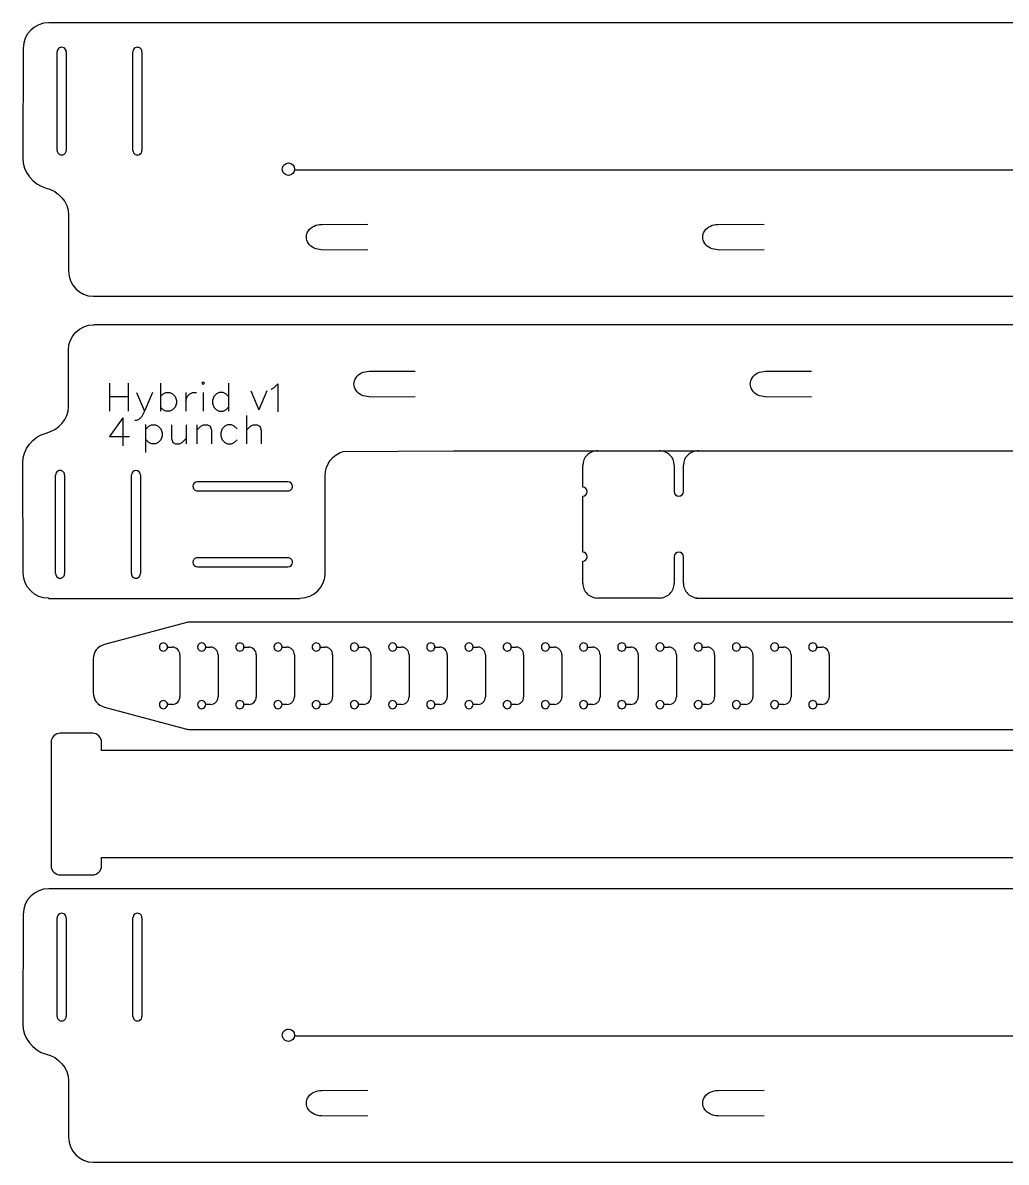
# Model space of a CAD drawing. Extents: x 6 to 576, y 64 to 1092.
# Drawn here: x 7.7 to 202.3, y 63.8 to 289.2 of the extents above; entities that cross this region are included whole.
import ezdxf

# ---------------------------------------------------------------- set-up
doc = ezdxf.new("R2010")
doc.units = 0
doc.layers.add('Layer_1', color=7, linetype='CONTINUOUS')

msp = doc.modelspace()

# ---------------------------------------------------------------- linework, layer by layer
at = {"layer": 'Layer_1', "color": 7}
for p, q in [((263.674453, 289.160745), (12.832794, 289.160745)), ((7.770838, 284.117416), (7.726838, 262.360716)), ((59.037061, 260.206513), (59.037061, 260.206513)), ((311.601062, 260.027805), (61.414819, 260.027805)), ((16.731111, 251.188118), (16.733757, 239.998656)), ((21.638497, 235.08347), (186.348227, 235.08347)), ((186.348227, 235.08347), (374.296331, 235.08347)), ((30.234591, 229.431769), (21.7279, 229.432298)), ((218.182693, 229.431769), (30.234591, 229.431769)), ((16.731111, 213.292784), (16.733757, 224.482251)), ((71.050518, 204.376201), (92.929869, 204.487435)), ((92.929869, 204.487435), (343.116112, 204.487435)), ((7.770838, 180.36348), (7.726838, 202.120197)), ((118.490055, 197.293565), (118.490055, 201.611678)), ((136.593726, 201.678245), (136.593726, 196.417762)), ((138.393996, 196.417762), (138.393996, 201.678245)), ((67.53683, 180.355384), (67.53683, 199.588926)), ((118.491003, 184.435603), (118.491003, 195.541039)), ((118.491003, 178.298408), (118.491003, 182.68213)), ((136.593726, 183.55888), (136.593726, 178.298408)), ((138.393996, 178.298408), (138.393996, 183.55888)), ((12.800364, 175.298879), (62.536123, 175.298879)), ((133.593274, 175.375926), (121.491454, 175.375926)), ((140.856457, 175.354495), (391.698136, 175.354495)), ((39.909753, 170.490977), (23.854541, 166.189)), ((383.272665, 170.593212), (40.686209, 170.593212)), ((21.630999, 163.29123), (21.630999, 156.695194)), ((23.854541, 153.797398), (39.909753, 149.495432)), ((40.686209, 149.393197), (383.272665, 149.393197)), ((13.303668, 146.824783), (13.303668, 122.424792)), ((21.503661, 148.624797), (15.103655, 148.624797)), ((23.303674, 145.224795), (23.303674, 146.824783)), ((365.890122, 145.224795), (23.303674, 145.224795)), ((23.303674, 122.424792), (23.303674, 124.02478)), ((23.303674, 124.02478), (365.890122, 124.02478)), ((15.103655, 120.624779), (21.503661, 120.624779)), ((263.674453, 117.86251), (12.832794, 117.86251)), ((7.770838, 112.819181), (7.726838, 91.062481)), ((59.037061, 88.908278), (59.037061, 88.908278)), ((311.601062, 88.72957), (61.414819, 88.72957)), ((16.731111, 79.889883), (16.733757, 68.700421)), ((21.638497, 63.785235), (186.348227, 63.785235)), ((186.348227, 63.785235), (374.296331, 63.785235))]:
    msp.add_line(p, q, dxfattribs=at)
at = {"layer": 'Layer_1', "color": 1}
for p, q in [((14.485804, 263.915889), (14.485804, 283.4159)), ((16.285818, 283.4159), (16.285818, 263.915889)), ((29.485802, 263.915889), (29.485802, 283.4159)), ((31.285815, 283.4159), (31.285815, 263.915889)), ((66.834517, 249.293836), (75.959838, 249.317305)), ((145.246979, 249.293834), (154.372326, 249.317302)), ((66.83412, 244.264128), (75.958832, 244.310894)), ((145.246609, 244.264126), (154.37132, 244.310891)), ((76.230051, 220.227645), (85.355382, 220.251114)), ((154.642555, 220.22764), (163.767876, 220.251109)), ((76.229665, 215.197937), (85.35438, 215.244703)), ((154.642159, 215.197932), (163.76687, 215.244697)), ((14.180187, 180.209467), (14.180187, 199.709475)), ((15.980187, 199.709475), (15.980187, 180.209467)), ((29.180189, 180.209467), (29.180189, 199.709475)), ((30.98019, 199.709475), (30.98019, 180.209467)), ((60.167086, 198.359468), (42.267084, 198.359468)), ((41.367086, 197.459488), (41.367086, 197.459488)), ((42.267084, 196.559473), (60.167086, 196.559473)), ((61.067085, 197.459488), (61.067085, 197.459488)), ((60.167086, 183.359463), (42.267084, 183.359463)), ((41.367086, 182.459457), (41.367086, 182.459457)), ((42.267084, 181.559477), (60.167086, 181.559477)), ((61.067085, 182.459457), (61.067085, 182.459457)), ((36.330898, 165.680524), (37.303292, 165.665178)), ((36.330998, 165.693197), (36.330998, 165.693197)), ((43.887879, 165.680524), (44.860271, 165.665178)), ((43.88798, 165.693197), (43.88798, 165.693197)), ((51.444861, 165.680524), (52.417252, 165.665178)), ((51.444962, 165.693197), (51.444962, 165.693197)), ((59.001843, 165.680524), (59.974234, 165.665178)), ((59.001943, 165.693197), (59.001943, 165.693197)), ((66.558821, 165.680524), (67.531215, 165.665178)), ((66.558922, 165.693197), (66.558922, 165.693197)), ((74.115803, 165.680524), (75.088197, 165.665178)), ((74.115904, 165.693197), (74.115904, 165.693197)), ((81.672785, 165.680524), (82.645179, 165.665178)), ((81.672885, 165.693197), (81.672885, 165.693197)), ((89.229766, 165.680524), (90.202157, 165.665178)), ((89.229867, 165.693197), (89.229867, 165.693197)), ((96.786748, 165.680524), (97.759139, 165.665178)), ((96.786848, 165.693197), (96.786848, 165.693197)), ((104.343727, 165.680524), (105.316121, 165.665178)), ((104.343827, 165.693197), (104.343827, 165.693197)), ((111.900708, 165.680524), (112.873102, 165.665178)), ((111.900809, 165.693197), (111.900809, 165.693197)), ((119.45769, 165.680524), (120.430081, 165.665178)), ((119.45779, 165.693197), (119.45779, 165.693197)), ((127.014671, 165.680524), (127.987063, 165.665178)), ((127.014772, 165.693197), (127.014772, 165.693197)), ((134.571653, 165.680524), (135.544044, 165.665178)), ((134.571753, 165.693197), (134.571753, 165.693197)), ((142.128632, 165.680524), (143.101026, 165.665178)), ((142.128732, 165.693197), (142.128732, 165.693197)), ((149.685613, 165.680524), (150.658007, 165.665178)), ((149.685714, 165.693197), (149.685714, 165.693197)), ((157.242589, 165.680524), (158.214986, 165.665178)), ((157.242695, 165.693197), (157.242695, 165.693197)), ((164.799566, 165.680524), (165.771962, 165.665178)), ((164.799671, 165.693197), (164.799671, 165.693197)), ((38.779527, 164.165308), (38.779527, 155.82109)), ((46.336508, 164.165308), (46.336508, 155.82109)), ((53.89349, 164.165308), (53.89349, 155.82109)), ((61.450471, 164.165308), (61.450471, 155.82109)), ((69.00745, 164.165308), (69.00745, 155.82109)), ((76.564432, 164.165308), (76.564432, 155.82109)), ((84.121413, 164.165308), (84.121413, 155.82109)), ((91.678395, 164.165308), (91.678395, 155.82109)), ((99.235376, 164.165308), (99.235376, 155.82109)), ((106.792355, 164.165308), (106.792355, 155.82109)), ((114.349337, 164.165308), (114.349337, 155.82109)), ((121.906318, 164.165308), (121.906318, 155.82109)), ((129.4633, 164.165308), (129.4633, 155.82109)), ((137.020281, 164.165308), (137.020281, 155.82109)), ((144.57726, 164.165308), (144.57726, 155.82109)), ((152.134253, 164.165308), (152.134253, 155.82109)), ((159.691229, 164.165308), (159.691229, 155.82109)), ((167.248205, 164.165308), (167.248205, 155.82109)), ((37.303292, 154.321273), (36.330898, 154.305927)), ((36.330998, 154.293201), (36.330998, 154.293201)), ((44.860271, 154.321273), (43.887879, 154.305927)), ((43.88798, 154.293201), (43.88798, 154.293201)), ((52.417252, 154.321273), (51.444861, 154.305927)), ((51.444962, 154.293201), (51.444962, 154.293201)), ((59.974234, 154.321273), (59.001843, 154.305927)), ((59.001943, 154.293201), (59.001943, 154.293201)), ((67.531215, 154.321273), (66.558821, 154.305927)), ((66.558922, 154.293201), (66.558922, 154.293201)), ((75.088197, 154.321273), (74.115803, 154.305927)), ((74.115904, 154.293201), (74.115904, 154.293201)), ((82.645179, 154.321273), (81.672785, 154.305927)), ((81.672885, 154.293201), (81.672885, 154.293201)), ((90.202157, 154.321273), (89.229766, 154.305927)), ((89.229867, 154.293201), (89.229867, 154.293201)), ((97.759139, 154.321273), (96.786748, 154.305927)), ((96.786848, 154.293201), (96.786848, 154.293201)), ((105.316121, 154.321273), (104.343727, 154.305927)), ((104.343827, 154.293201), (104.343827, 154.293201)), ((112.873102, 154.321273), (111.900708, 154.305927)), ((111.900809, 154.293201), (111.900809, 154.293201)), ((120.430081, 154.321273), (119.45769, 154.305927)), ((119.45779, 154.293201), (119.45779, 154.293201)), ((127.987063, 154.321273), (127.014671, 154.305927)), ((127.014772, 154.293201), (127.014772, 154.293201)), ((135.544044, 154.321273), (134.571653, 154.305927)), ((134.571753, 154.293201), (134.571753, 154.293201)), ((143.101026, 154.321273), (142.128632, 154.305927)), ((142.128732, 154.293201), (142.128732, 154.293201)), ((150.658007, 154.321273), (149.685613, 154.305927)), ((149.685714, 154.293201), (149.685714, 154.293201)), ((158.214986, 154.321273), (157.242589, 154.305927)), ((157.242695, 154.293201), (157.242695, 154.293201)), ((165.771962, 154.321273), (164.799566, 154.305927)), ((164.799671, 154.293201), (164.799671, 154.293201)), ((14.485804, 92.617654), (14.485804, 112.117665)), ((16.285818, 112.117665), (16.285818, 92.617654)), ((29.485802, 92.617654), (29.485802, 112.117665)), ((31.285815, 112.117665), (31.285815, 92.617654)), ((66.834517, 77.995601), (75.959838, 78.01907)), ((145.246979, 77.995599), (154.372326, 78.019067)), ((66.83412, 72.965893), (75.958832, 73.012659)), ((145.246609, 72.965891), (154.37132, 73.012656))]:
    msp.add_line(p, q, dxfattribs=at)
at = {"layer": 'Layer_1', "color": 5}
for p, q in [((24.876762, 217.886035), (24.876762, 212.329785)), ((28.580929, 217.886035), (28.580929, 212.329785)), ((34.930929, 217.886035), (34.930929, 212.329785)), ((43.397596, 218.150619), (43.133013, 217.886035)), ((43.133013, 217.886035), (43.397596, 217.621452)), ((43.662179, 217.886035), (43.397596, 218.150619)), ((43.397596, 217.621452), (43.662179, 217.886035)), ((48.424679, 217.886035), (48.424679, 212.329785)), ((56.838175, 216.716468), (57.367342, 216.981052)), ((57.367342, 216.981052), (58.161092, 217.774802)), ((58.161092, 217.774802), (58.161092, 212.218552)), ((24.876762, 215.240202), (28.580929, 215.240202)), ((30.168429, 216.033952), (31.755929, 212.329785)), ((33.343429, 216.033952), (31.755929, 212.329785)), ((34.930929, 215.240202), (35.460096, 215.769369)), ((35.460096, 215.769369), (35.989263, 216.033952)), ((35.989263, 216.033952), (36.783013, 216.033952)), ((36.783013, 216.033952), (37.312179, 215.769369)), ((37.312179, 215.769369), (37.841346, 215.240202)), ((37.841346, 215.240202), (38.105929, 214.446452)), ((38.105929, 214.446452), (38.105929, 213.917285)), ((39.958013, 216.033952), (39.958013, 212.329785)), ((39.958013, 214.446452), (40.222596, 215.240202)), ((40.222596, 215.240202), (40.751763, 215.769369)), ((40.751763, 215.769369), (41.280929, 216.033952)), ((41.280929, 216.033952), (42.074679, 216.033952)), ((43.397596, 216.033952), (43.397596, 212.329785)), ((45.514263, 215.240202), (45.249679, 214.446452)), ((45.249679, 214.446452), (45.249679, 213.917285)), ((46.043429, 215.769369), (45.514263, 215.240202)), ((46.572596, 216.033952), (46.043429, 215.769369)), ((47.366346, 216.033952), (46.572596, 216.033952)), ((47.895513, 215.769369), (47.366346, 216.033952)), ((48.424679, 215.240202), (47.895513, 215.769369)), ((52.800885, 216.329378), (54.388385, 212.625211)), ((55.975885, 216.329378), (54.388385, 212.625211)), ((31.755929, 212.329785), (31.226763, 211.271452)), ((35.460096, 212.594369), (34.930929, 213.123535)), ((35.989263, 212.329785), (35.460096, 212.594369)), ((36.783013, 212.329785), (35.989263, 212.329785)), ((37.312179, 212.594369), (36.783013, 212.329785)), ((37.841346, 213.123535), (37.312179, 212.594369)), ((38.105929, 213.917285), (37.841346, 213.123535)), ((45.249679, 213.917285), (45.514263, 213.123535)), ((45.514263, 213.123535), (46.043429, 212.594369)), ((46.043429, 212.594369), (46.572596, 212.329785)), ((46.572596, 212.329785), (47.366346, 212.329785)), ((47.366346, 212.329785), (47.895513, 212.594369)), ((47.895513, 212.594369), (48.424679, 213.123535)), ((27.507824, 211.016939), (24.86199, 207.312772)), ((27.507824, 211.016939), (27.507824, 205.460694)), ((30.168429, 210.477702), (29.903846, 210.477702)), ((30.697596, 210.742285), (30.168429, 210.477702)), ((31.226763, 211.271452), (30.697596, 210.742285)), ((31.981947, 209.721031), (31.981947, 204.164786)), ((32.622347, 209.345211), (33.151514, 209.609795)), ((33.151514, 209.609795), (33.945264, 209.609795)), ((33.945264, 209.609795), (34.47443, 209.345211)), ((37.120264, 209.609795), (37.120264, 206.963966)), ((40.03068, 209.609795), (40.03068, 205.905633)), ((42.147347, 209.609795), (42.147347, 205.905633)), ((42.941097, 209.345211), (43.470264, 209.609795)), ((43.470264, 209.609795), (44.264014, 209.609795)), ((44.264014, 209.609795), (44.79318, 209.345211)), ((48.232764, 209.609795), (47.703597, 209.345211)), ((49.026514, 209.609795), (48.232764, 209.609795)), ((49.55568, 209.345211), (49.026514, 209.609795)), ((51.93693, 211.461878), (51.93693, 205.905633)), ((52.73068, 209.345211), (53.259847, 209.609795)), ((53.259847, 209.609795), (54.053597, 209.609795)), ((54.053597, 209.609795), (54.582764, 209.345211)), ((32.09318, 208.816045), (32.622347, 209.345211)), ((34.47443, 209.345211), (35.003597, 208.816045)), ((35.003597, 208.816045), (35.26818, 208.022295)), ((35.26818, 207.493128), (35.003597, 206.699383)), ((35.26818, 208.022295), (35.26818, 207.493128)), ((42.147347, 208.551461), (42.941097, 209.345211)), ((44.79318, 209.345211), (45.057764, 208.551461)), ((45.057764, 208.551461), (45.057764, 205.905633)), ((47.17443, 208.816045), (46.909847, 208.022295)), ((46.909847, 208.022295), (46.909847, 207.493128)), ((46.909847, 207.493128), (47.17443, 206.699383)), ((47.703597, 209.345211), (47.17443, 208.816045)), ((50.084847, 208.816045), (49.55568, 209.345211)), ((51.93693, 208.551461), (52.73068, 209.345211)), ((54.582764, 209.345211), (54.847347, 208.551461)), ((54.847347, 208.551461), (54.847347, 205.905633)), ((24.86199, 207.312772), (28.830744, 207.312772)), ((32.622347, 206.170216), (32.09318, 206.699383)), ((33.151514, 205.905633), (32.622347, 206.170216)), ((33.945264, 205.905633), (33.151514, 205.905633)), ((34.47443, 206.170216), (33.945264, 205.905633)), ((35.003597, 206.699383), (34.47443, 206.170216)), ((37.120264, 206.963966), (37.384847, 206.170216)), ((37.384847, 206.170216), (37.914014, 205.905633)), ((37.914014, 205.905633), (38.707764, 205.905633)), ((38.707764, 205.905633), (39.23693, 206.170216)), ((39.23693, 206.170216), (40.03068, 206.963966)), ((47.17443, 206.699383), (47.703597, 206.170216)), ((47.703597, 206.170216), (48.232764, 205.905633)), ((48.232764, 205.905633), (49.026514, 205.905633)), ((49.026514, 205.905633), (49.55568, 206.170216)), ((49.55568, 206.170216), (50.084847, 206.699383))]:
    msp.add_line(p, q, dxfattribs=at)
at = {"layer": 'Layer_1', "color": 7}
for points in [[(12.832794, 289.160295), (10.062791, 289.160295), (7.832592, 286.930069), (7.770838, 284.117416)], [(7.726838, 262.360716), (7.70329, 259.744029), (9.627446, 257.152358), (12.300267, 256.472863)], [(59.037061, 260.206513), (59.037061, 260.531028), (59.165976, 260.842252), (59.395444, 261.071718)], [(59.395444, 259.341307), (59.165976, 259.570773), (59.037061, 259.881997), (59.037061, 260.206513)], [(59.395444, 261.071718), (59.624912, 261.301184), (59.936138, 261.430095), (60.260653, 261.430091)], [(60.260653, 258.982934), (59.936138, 258.98293), (59.624912, 259.111841), (59.395444, 259.341307)], [(60.260653, 261.430091), (60.936412, 261.430084), (61.484219, 260.882271), (61.484219, 260.206513)], [(61.484219, 260.206513), (61.484219, 259.530754), (60.936412, 258.982941), (60.260653, 258.982934)], [(12.300267, 256.472863), (14.752954, 255.914238), (16.762438, 253.694445), (16.731111, 251.188118)], [(16.757438, 240.084757), (16.757438, 237.313874), (18.934191, 235.08347), (21.638497, 235.08347)], [(16.727423, 224.431491), (16.727423, 227.201512), (18.957093, 229.431222), (21.727122, 229.431222)], [(12.300267, 208.008049), (14.752954, 208.566664), (16.762438, 210.786465), (16.731111, 213.292784)], [(7.726838, 202.120197), (7.70329, 204.736873), (9.627446, 207.328546), (12.300267, 208.008049)], [(67.531864, 199.588926), (67.531864, 201.865432), (69.039248, 203.774031), (71.113555, 204.382961)], [(119.369421, 203.647258), (118.806372, 203.107388), (118.490054, 202.375169), (118.490055, 201.611678)], [(121.492402, 204.490422), (120.696129, 204.490422), (119.93247, 204.187127), (119.369421, 203.647258)], [(135.713827, 203.667043), (135.150789, 204.195143), (134.387144, 204.491827), (133.590887, 204.491827)], [(136.593175, 201.67584), (136.593176, 202.422686), (136.276865, 203.138943), (135.713827, 203.667043)], [(139.273895, 203.667044), (138.710856, 203.138944), (138.394545, 202.422686), (138.394546, 201.67584)], [(141.396836, 204.491827), (140.600579, 204.491828), (139.836934, 204.195144), (139.273895, 203.667044)], [(119.391138, 196.417782), (119.391138, 196.901994), (118.988134, 197.294525), (118.491003, 197.294525)], [(118.491003, 195.541039), (118.988134, 195.541039), (119.391138, 195.93357), (119.391138, 196.417782)], [(136.593726, 196.417762), (136.594251, 195.933913), (136.997101, 195.541946), (137.493861, 195.541946)], [(137.493861, 195.541946), (137.99062, 195.541946), (138.39347, 195.933913), (138.393996, 196.417762)], [(119.387419, 183.558867), (119.387419, 184.041665), (118.986678, 184.433608), (118.491003, 184.435603)], [(118.491003, 182.68213), (118.986678, 182.684125), (119.387419, 183.076069), (119.387419, 183.558867)], [(137.493861, 184.434696), (136.997101, 184.434696), (136.594251, 184.042729), (136.593726, 183.55888)], [(138.393996, 183.55888), (138.39347, 184.042729), (137.99062, 184.434696), (137.493861, 184.434696)], [(12.832794, 175.320602), (10.062791, 175.320602), (7.832592, 177.550827), (7.770838, 180.36348)], [(62.536451, 175.35513), (65.30648, 175.35513), (67.53683, 177.585382), (67.53683, 180.355384)], [(118.491003, 178.298408), (118.491001, 177.523318), (118.807118, 176.779973), (119.369813, 176.231901)], [(135.714916, 176.231901), (136.27761, 176.779973), (136.593727, 177.523318), (136.593726, 178.298408)], [(138.393996, 178.298408), (138.393994, 177.523317), (138.710112, 176.779972), (139.272806, 176.2319)], [(119.369813, 176.231901), (119.932507, 175.683829), (120.695684, 175.375926), (121.491454, 175.375926)], [(133.593274, 175.375926), (134.389044, 175.375926), (135.152222, 175.683829), (135.714916, 176.231901)], [(139.272806, 176.2319), (139.835501, 175.683828), (140.598679, 175.375925), (141.39445, 175.375926)], [(40.686209, 170.593212), (40.424035, 170.593208), (40.162992, 170.558836), (39.909753, 170.490977)], [(23.854541, 166.189), (22.542994, 165.837572), (21.631003, 164.649044), (21.630999, 163.29123)], [(21.630999, 156.695168), (21.631003, 155.337354), (22.542994, 154.148827), (23.854541, 153.797398)], [(39.909753, 149.495432), (40.162992, 149.427572), (40.424035, 149.393201), (40.686209, 149.393197)], [(13.830866, 148.09758), (13.493303, 147.760012), (13.303664, 147.302173), (13.303668, 146.824783)], [(15.103655, 148.624797), (14.626265, 148.624793), (14.168429, 148.435147), (13.830866, 148.09758)], [(22.776466, 148.097589), (22.438898, 148.435158), (21.981055, 148.6248), (21.503661, 148.624797)], [(23.303674, 146.824783), (23.303678, 147.302178), (23.114035, 147.76002), (22.776466, 148.097589)], [(13.303668, 122.424792), (13.303664, 121.947402), (13.493303, 121.489564), (13.830866, 121.151996)], [(22.776466, 121.151986), (23.114035, 121.489555), (23.303678, 121.947398), (23.303674, 122.424792)], [(13.830866, 121.151996), (14.168429, 120.814428), (14.626265, 120.624782), (15.103655, 120.624779)], [(21.503661, 120.624779), (21.981055, 120.624775), (22.438898, 120.814418), (22.776466, 121.151986)], [(12.832794, 117.86206), (10.062791, 117.86206), (7.832592, 115.631834), (7.770838, 112.819181)], [(7.726838, 91.062481), (7.70329, 88.445794), (9.627446, 85.854123), (12.300267, 85.174628)], [(59.037061, 88.908278), (59.037061, 89.232793), (59.165976, 89.544017), (59.395444, 89.773483)], [(59.395444, 88.043072), (59.165976, 88.272538), (59.037061, 88.583762), (59.037061, 88.908278)], [(59.395444, 89.773483), (59.624912, 90.002949), (59.936138, 90.13186), (60.260653, 90.131856)], [(60.260653, 87.684699), (59.936138, 87.684695), (59.624912, 87.813606), (59.395444, 88.043072)], [(60.260653, 90.131856), (60.936412, 90.131849), (61.484219, 89.584036), (61.484219, 88.908278)], [(61.484219, 88.908278), (61.484219, 88.232519), (60.936412, 87.684706), (60.260653, 87.684699)], [(12.300267, 85.174628), (14.752954, 84.616003), (16.762438, 82.39621), (16.731111, 79.889883)], [(16.757438, 68.786522), (16.757438, 66.015639), (18.934191, 63.785235), (21.638497, 63.785235)]]:
    msp.add_open_spline(points, degree=3, dxfattribs=at)
at = {"layer": 'Layer_1', "color": 1}
for points in [[(14.935808, 284.195329), (14.657345, 284.034558), (14.485804, 283.737442), (14.485804, 283.4159)], [(15.835814, 284.195329), (15.557351, 284.356099), (15.214271, 284.356099), (14.935808, 284.195329)], [(16.285818, 283.4159), (16.285818, 283.737442), (16.114277, 284.034558), (15.835814, 284.195329)], [(29.935805, 284.195329), (29.657342, 284.034558), (29.485802, 283.737441), (29.485802, 283.4159)], [(30.835812, 284.195329), (30.557349, 284.356099), (30.214268, 284.356099), (29.935805, 284.195329)], [(31.285815, 283.4159), (31.285815, 283.737441), (31.114275, 284.034558), (30.835812, 284.195329)], [(14.485804, 263.915889), (14.485804, 263.594347), (14.657345, 263.297231), (14.935808, 263.13646)], [(15.835814, 263.13646), (16.114277, 263.297231), (16.285818, 263.594347), (16.285818, 263.915889)], [(29.485802, 263.915889), (29.485802, 263.594347), (29.657342, 263.297231), (29.935805, 263.13646)], [(30.835812, 263.13646), (31.114275, 263.297231), (31.285815, 263.594347), (31.285815, 263.915889)], [(14.935808, 263.13646), (15.214271, 262.975689), (15.557351, 262.975689), (15.835814, 263.13646)], [(29.935805, 263.13646), (30.214268, 262.975689), (30.557349, 262.975689), (30.835812, 263.13646)], [(64.232076, 245.521611), (63.695606, 246.299737), (63.695606, 247.258429), (64.232076, 248.036558)], [(64.232076, 248.036558), (64.768518, 248.814684), (65.759939, 249.293836), (66.83285, 249.293836)], [(142.644537, 245.521608), (142.108095, 246.299735), (142.108095, 247.258426), (142.644537, 248.036552)], [(142.644537, 248.036552), (143.181006, 248.814681), (144.172427, 249.293834), (145.245339, 249.293834)], [(66.832797, 244.264139), (65.759886, 244.264139), (64.768518, 244.743485), (64.232076, 245.521611)], [(145.245286, 244.264136), (144.172374, 244.264136), (143.181006, 244.743482), (142.644537, 245.521608)], [(73.627607, 216.455423), (73.091151, 217.233549), (73.091151, 218.192238), (73.627607, 218.970367)], [(73.627607, 218.970367), (74.164063, 219.748496), (75.155478, 220.227645), (76.228392, 220.227645)], [(152.040114, 216.455415), (151.503645, 217.233544), (151.503645, 218.192232), (152.040114, 218.970359)], [(152.040114, 218.970359), (152.576556, 219.748488), (153.567977, 220.22764), (154.640889, 220.22764)], [(76.228347, 215.197951), (75.155433, 215.197951), (74.164063, 215.677294), (73.627607, 216.455423)], [(154.640862, 215.197943), (153.567924, 215.197943), (152.576556, 215.677288), (152.040114, 216.455415)], [(15.530187, 200.488898), (15.251726, 200.649668), (14.908648, 200.649668), (14.630187, 200.488898)], [(30.080189, 200.60863), (29.583463, 200.60863), (29.180656, 200.206201), (29.180189, 199.709475)], [(30.98019, 199.709475), (30.979723, 200.206201), (30.576916, 200.60863), (30.080189, 200.60863)], [(14.630187, 200.488898), (14.351726, 200.328129), (14.180187, 200.031014), (14.180187, 199.709475)], [(15.980187, 199.709475), (15.980187, 200.031014), (15.808648, 200.328129), (15.530187, 200.488898)], [(42.267084, 198.359468), (41.770036, 198.359467), (41.367097, 197.956536), (41.367086, 197.459488)], [(61.067085, 197.459488), (61.067074, 197.956536), (60.664134, 198.359467), (60.167086, 198.359468)], [(41.367086, 197.459488), (41.367082, 197.22079), (41.461901, 196.991868), (41.630684, 196.823082)], [(41.630684, 196.823082), (41.799467, 196.654297), (42.028387, 196.559473), (42.267084, 196.559473)], [(60.167086, 196.559473), (60.405783, 196.559473), (60.634704, 196.654297), (60.803487, 196.823082)], [(60.803487, 196.823082), (60.972269, 196.991868), (61.067089, 197.22079), (61.067085, 197.459488)], [(41.630687, 183.095857), (41.461904, 182.927073), (41.367084, 182.698152), (41.367086, 182.459457)], [(42.267084, 183.359463), (42.028389, 183.359463), (41.799469, 183.264641), (41.630687, 183.095857)], [(60.803484, 183.095857), (60.634701, 183.264641), (60.405782, 183.359463), (60.167086, 183.359463)], [(61.067085, 182.459457), (61.067087, 182.698152), (60.972266, 182.927073), (60.803484, 183.095857)], [(41.367086, 182.459457), (41.367097, 181.962409), (41.770036, 181.559477), (42.267084, 181.559477)], [(60.167086, 181.559477), (60.664134, 181.559477), (61.067074, 181.962409), (61.067085, 182.459457)], [(14.180187, 180.209467), (14.180187, 179.887927), (14.351726, 179.590813), (14.630187, 179.430044)], [(14.630187, 179.430044), (14.908648, 179.269274), (15.251726, 179.269274), (15.530187, 179.430044)], [(15.530187, 179.430044), (15.808648, 179.590813), (15.980187, 179.887927), (15.980187, 180.209467)], [(29.180189, 180.209467), (29.179887, 179.887726), (29.35136, 179.590296), (29.629945, 179.429339)], [(29.629945, 179.429339), (29.90853, 179.268381), (30.251849, 179.268381), (30.530434, 179.429339)], [(30.530434, 179.429339), (30.809019, 179.590296), (30.980492, 179.887726), (30.98019, 180.209467)], [(35.130733, 166.386784), (34.883078, 166.243673), (34.730671, 165.979229), (34.731, 165.693197)], [(34.731, 165.693197), (34.730671, 165.407166), (34.883078, 165.142721), (35.130733, 164.99961)], [(35.931265, 166.386784), (35.683609, 166.529895), (35.378389, 166.529895), (35.130733, 166.386784)], [(35.130733, 164.99961), (35.378389, 164.856499), (35.683609, 164.856499), (35.931265, 164.99961)], [(36.330998, 165.693197), (36.331327, 165.979229), (36.17892, 166.243673), (35.931265, 166.386784)], [(35.931265, 164.99961), (36.17892, 165.142721), (36.331327, 165.407166), (36.330998, 165.693197)], [(38.779527, 164.165308), (38.77953, 164.984471), (38.122352, 165.652147), (37.303292, 165.665125)], [(42.687715, 166.386784), (42.440059, 166.243673), (42.287652, 165.979229), (42.287981, 165.693197)], [(42.287981, 165.693197), (42.287652, 165.407166), (42.440059, 165.142721), (42.687715, 164.99961)], [(43.488246, 166.386784), (43.24059, 166.529895), (42.935371, 166.529895), (42.687715, 166.386784)], [(42.687715, 164.99961), (42.935371, 164.856499), (43.24059, 164.856499), (43.488246, 164.99961)], [(43.88798, 165.693197), (43.888309, 165.979229), (43.735902, 166.243673), (43.488246, 166.386784)], [(43.488246, 164.99961), (43.735902, 165.142721), (43.888309, 165.407166), (43.88798, 165.693197)], [(46.336508, 164.165308), (46.336511, 164.984472), (45.679332, 165.652148), (44.860271, 165.665125)], [(50.24496, 166.386018), (49.997439, 166.243112), (49.84496, 165.97901), (49.84496, 165.693197)], [(49.84496, 165.693197), (49.84496, 165.407384), (49.997439, 165.143283), (50.24496, 165.000376)], [(51.044961, 166.386018), (50.79744, 166.528925), (50.492481, 166.528925), (50.24496, 166.386018)], [(50.24496, 165.000376), (50.492481, 164.85747), (50.79744, 164.85747), (51.044961, 165.000376)], [(51.444962, 165.693197), (51.444962, 165.97901), (51.292482, 166.243112), (51.044961, 166.386018)], [(51.044961, 165.000376), (51.292482, 165.143283), (51.444962, 165.407384), (51.444962, 165.693197)], [(53.89349, 164.165308), (53.893493, 164.984472), (53.236314, 165.652148), (52.417252, 165.665125)], [(57.801942, 166.386018), (57.554421, 166.243112), (57.401942, 165.97901), (57.401942, 165.693197)], [(57.401942, 165.693197), (57.401942, 165.407384), (57.554421, 165.143283), (57.801942, 165.000376)], [(58.601943, 166.386018), (58.354422, 166.528925), (58.049463, 166.528925), (57.801942, 166.386018)], [(57.801942, 165.000376), (58.049463, 164.85747), (58.354422, 164.85747), (58.601943, 165.000376)], [(59.001943, 165.693197), (59.001943, 165.97901), (58.849464, 166.243112), (58.601943, 166.386018)], [(58.601943, 165.000376), (58.849464, 165.143283), (59.001943, 165.407384), (59.001943, 165.693197)], [(61.450471, 164.165308), (61.450474, 164.984472), (60.793295, 165.652148), (59.974234, 165.665125)], [(65.358657, 166.386784), (65.111001, 166.243673), (64.958594, 165.979229), (64.958923, 165.693197)], [(64.958923, 165.693197), (64.958594, 165.407166), (65.111001, 165.142721), (65.358657, 164.99961)], [(66.159188, 166.386784), (65.911532, 166.529895), (65.606313, 166.529895), (65.358657, 166.386784)], [(65.358657, 164.99961), (65.606313, 164.856499), (65.911532, 164.856499), (66.159188, 164.99961)], [(66.558922, 165.693197), (66.559251, 165.979229), (66.406844, 166.243673), (66.159188, 166.386784)], [(66.159188, 164.99961), (66.406844, 165.142721), (66.559251, 165.407166), (66.558922, 165.693197)], [(69.00745, 164.165308), (69.007453, 164.984471), (68.350276, 165.652147), (67.531215, 165.665125)], [(72.915638, 166.386784), (72.667983, 166.243673), (72.515576, 165.979229), (72.515905, 165.693197)], [(72.515905, 165.693197), (72.515576, 165.407166), (72.667983, 165.142721), (72.915638, 164.99961)], [(73.71617, 166.386784), (73.468514, 166.529895), (73.163294, 166.529895), (72.915638, 166.386784)], [(72.915638, 164.99961), (73.163294, 164.856499), (73.468514, 164.856499), (73.71617, 164.99961)], [(74.115904, 165.693197), (74.116233, 165.979229), (73.963825, 166.243673), (73.71617, 166.386784)], [(73.71617, 164.99961), (73.963825, 165.142721), (74.116233, 165.407166), (74.115904, 165.693197)], [(76.564432, 164.165308), (76.564435, 164.984471), (75.907257, 165.652147), (75.088197, 165.665125)], [(80.47262, 166.386784), (80.224964, 166.243673), (80.072557, 165.979229), (80.072886, 165.693197)], [(80.072886, 165.693197), (80.072557, 165.407166), (80.224964, 165.142721), (80.47262, 164.99961)], [(81.273151, 166.386784), (81.025495, 166.529895), (80.720276, 166.529895), (80.47262, 166.386784)], [(80.47262, 164.99961), (80.720276, 164.856499), (81.025495, 164.856499), (81.273151, 164.99961)], [(81.672885, 165.693197), (81.673214, 165.979229), (81.520807, 166.243673), (81.273151, 166.386784)], [(81.273151, 164.99961), (81.520807, 165.142721), (81.673214, 165.407166), (81.672885, 165.693197)], [(84.121413, 164.165308), (84.121416, 164.984471), (83.464239, 165.652147), (82.645179, 165.665125)], [(88.029865, 166.386018), (87.782344, 166.243112), (87.629865, 165.97901), (87.629865, 165.693197)], [(87.629865, 165.693197), (87.629865, 165.407384), (87.782344, 165.143283), (88.029865, 165.000376)], [(88.829866, 166.386018), (88.582345, 166.528925), (88.277387, 166.528925), (88.029865, 166.386018)], [(88.029865, 165.000376), (88.277387, 164.85747), (88.582345, 164.85747), (88.829866, 165.000376)], [(89.229867, 165.693197), (89.229867, 165.97901), (89.077387, 166.243112), (88.829866, 166.386018)], [(88.829866, 165.000376), (89.077387, 165.143283), (89.229867, 165.407384), (89.229867, 165.693197)], [(91.678395, 164.165308), (91.678398, 164.984472), (91.021219, 165.652148), (90.202157, 165.665125)], [(95.586847, 166.386018), (95.339326, 166.243112), (95.186847, 165.97901), (95.186847, 165.693197)], [(95.186847, 165.693197), (95.186847, 165.407384), (95.339326, 165.143283), (95.586847, 165.000376)], [(96.386848, 166.386018), (96.139327, 166.528925), (95.834368, 166.528925), (95.586847, 166.386018)], [(95.586847, 165.000376), (95.834368, 164.85747), (96.139327, 164.85747), (96.386848, 165.000376)], [(96.786848, 165.693197), (96.786848, 165.97901), (96.634369, 166.243112), (96.386848, 166.386018)], [(96.386848, 165.000376), (96.634369, 165.143283), (96.786848, 165.407384), (96.786848, 165.693197)], [(99.235376, 164.165308), (99.235379, 164.984472), (98.5782, 165.652148), (97.759139, 165.665125)], [(103.143562, 166.386784), (102.895906, 166.243673), (102.743499, 165.979229), (102.743828, 165.693197)], [(102.743828, 165.693197), (102.743499, 165.407166), (102.895906, 165.142721), (103.143562, 164.99961)], [(103.944093, 166.386784), (103.696437, 166.529895), (103.391218, 166.529895), (103.143562, 166.386784)], [(103.143562, 164.99961), (103.391218, 164.856499), (103.696437, 164.856499), (103.944093, 164.99961)], [(104.343827, 165.693197), (104.344156, 165.979229), (104.191749, 166.243673), (103.944093, 166.386784)], [(103.944093, 164.99961), (104.191749, 165.142721), (104.344156, 165.407166), (104.343827, 165.693197)], [(106.792355, 164.165308), (106.792358, 164.984471), (106.135181, 165.652147), (105.316121, 165.665125)], [(110.700544, 166.386784), (110.452888, 166.243673), (110.300481, 165.979229), (110.30081, 165.693197)], [(110.30081, 165.693197), (110.300481, 165.407166), (110.452888, 165.142721), (110.700544, 164.99961)], [(111.501075, 166.386784), (111.253419, 166.529895), (110.948199, 166.529895), (110.700544, 166.386784)], [(110.700544, 164.99961), (110.948199, 164.856499), (111.253419, 164.856499), (111.501075, 164.99961)], [(111.900809, 165.693197), (111.901138, 165.979229), (111.748731, 166.243673), (111.501075, 166.386784)], [(111.501075, 164.99961), (111.748731, 165.142721), (111.901138, 165.407166), (111.900809, 165.693197)], [(114.349337, 164.165308), (114.34934, 164.984471), (113.692162, 165.652147), (112.873102, 165.665125)], [(118.257525, 166.386784), (118.009869, 166.243673), (117.857462, 165.979229), (117.857791, 165.693197)], [(117.857791, 165.693197), (117.857462, 165.407166), (118.009869, 165.142721), (118.257525, 164.99961)], [(119.058056, 166.386784), (118.8104, 166.529895), (118.505181, 166.529895), (118.257525, 166.386784)], [(118.257525, 164.99961), (118.505181, 164.856499), (118.8104, 164.856499), (119.058056, 164.99961)], [(119.45779, 165.693197), (119.458119, 165.979229), (119.305712, 166.243673), (119.058056, 166.386784)], [(119.058056, 164.99961), (119.305712, 165.142721), (119.458119, 165.407166), (119.45779, 165.693197)], [(121.906318, 164.165308), (121.906321, 164.984472), (121.249142, 165.652148), (120.430081, 165.665125)], [(125.814771, 166.386018), (125.567249, 166.243112), (125.41477, 165.97901), (125.41477, 165.693197)], [(125.41477, 165.693197), (125.41477, 165.407384), (125.567249, 165.143283), (125.814771, 165.000376)], [(126.614771, 166.386018), (126.36725, 166.528925), (126.062292, 166.528925), (125.814771, 166.386018)], [(125.814771, 165.000376), (126.062292, 164.85747), (126.36725, 164.85747), (126.614771, 165.000376)], [(127.014772, 165.693197), (127.014772, 165.97901), (126.862292, 166.243112), (126.614771, 166.386018)], [(126.614771, 165.000376), (126.862292, 165.143283), (127.014772, 165.407384), (127.014772, 165.693197)], [(129.4633, 164.165308), (129.463303, 164.984472), (128.806124, 165.652148), (127.987063, 165.665125)], [(133.371752, 166.386018), (133.124231, 166.243112), (132.971752, 165.97901), (132.971752, 165.693197)], [(132.971752, 165.693197), (132.971752, 165.407384), (133.124231, 165.143283), (133.371752, 165.000376)], [(134.171753, 166.386018), (133.924232, 166.528925), (133.619273, 166.528925), (133.371752, 166.386018)], [(133.371752, 165.000376), (133.619273, 164.85747), (133.924232, 164.85747), (134.171753, 165.000376)], [(134.571753, 165.693197), (134.571753, 165.97901), (134.419274, 166.243112), (134.171753, 166.386018)], [(134.171753, 165.000376), (134.419274, 165.143283), (134.571753, 165.407384), (134.571753, 165.693197)], [(137.020281, 164.165308), (137.020284, 164.984472), (136.363105, 165.652148), (135.544044, 165.665125)], [(140.928467, 166.386784), (140.680811, 166.243673), (140.528404, 165.979229), (140.528733, 165.693197)], [(140.528733, 165.693197), (140.528404, 165.407166), (140.680811, 165.142721), (140.928467, 164.99961)], [(141.728998, 166.386784), (141.481342, 166.529895), (141.176123, 166.529895), (140.928467, 166.386784)], [(140.928467, 164.99961), (141.176123, 164.856499), (141.481342, 164.856499), (141.728998, 164.99961)], [(142.128732, 165.693197), (142.129061, 165.979229), (141.976654, 166.243673), (141.728998, 166.386784)], [(141.728998, 164.99961), (141.976654, 165.142721), (142.129061, 165.407166), (142.128732, 165.693197)], [(144.57726, 164.165308), (144.577263, 164.984471), (143.920086, 165.652147), (143.101026, 165.665125)], [(148.485449, 166.386784), (148.237793, 166.243673), (148.085386, 165.979229), (148.085715, 165.693197)], [(148.085715, 165.693197), (148.085386, 165.407166), (148.237793, 165.142721), (148.485449, 164.99961)], [(149.28598, 166.386784), (149.038324, 166.529895), (148.733104, 166.529895), (148.485449, 166.386784)], [(148.485449, 164.99961), (148.733104, 164.856499), (149.038324, 164.856499), (149.28598, 164.99961)], [(149.685714, 165.693197), (149.686043, 165.979229), (149.533636, 166.243673), (149.28598, 166.386784)], [(149.28598, 164.99961), (149.533636, 165.142721), (149.686043, 165.407166), (149.685714, 165.693197)], [(152.134253, 164.165308), (152.134255, 164.984475), (151.477072, 165.652152), (150.658007, 165.665125)], [(156.04182, 166.38856), (155.793852, 166.244975), (155.641614, 165.979735), (155.642707, 165.693197)], [(155.642707, 165.693197), (155.641614, 165.40666), (155.793852, 165.141419), (156.04182, 164.997834)], [(156.843582, 166.38856), (156.595614, 166.532145), (156.289788, 166.532145), (156.04182, 166.38856)], [(156.04182, 164.997834), (156.289788, 164.854249), (156.595614, 164.854249), (156.843582, 164.997834)], [(157.242695, 165.693197), (157.243788, 165.979735), (157.09155, 166.244975), (156.843582, 166.38856)], [(156.843582, 164.997834), (157.09155, 165.141419), (157.243788, 165.40666), (157.242695, 165.693197)], [(159.691229, 164.165308), (159.691232, 164.984474), (159.034049, 165.652151), (158.214986, 165.665125)], [(163.598738, 166.388729), (163.35074, 166.245098), (163.198518, 165.979783), (163.199683, 165.693197)], [(163.199683, 165.693197), (163.198518, 165.406612), (163.35074, 165.141296), (163.598738, 164.997666)], [(164.400616, 166.388729), (164.152619, 166.532359), (163.846736, 166.532359), (163.598738, 166.388729)], [(163.598738, 164.997666), (163.846736, 164.854036), (164.152619, 164.854036), (164.400616, 164.997666)], [(164.799671, 165.693197), (164.800837, 165.979783), (164.648614, 166.245098), (164.400616, 166.388729)], [(164.400616, 164.997666), (164.648614, 165.141296), (164.800837, 165.406612), (164.799671, 165.693197)], [(167.248205, 164.165308), (167.248208, 164.984474), (166.591026, 165.652151), (165.771962, 165.665125)], [(37.303292, 154.321273), (38.122352, 154.334252), (38.77953, 155.001927), (38.779527, 155.82109)], [(44.860271, 154.321273), (45.679332, 154.33425), (46.336511, 155.001926), (46.336508, 155.82109)], [(52.417252, 154.321273), (53.236314, 154.33425), (53.893493, 155.001926), (53.89349, 155.82109)], [(59.974234, 154.321273), (60.793295, 154.33425), (61.450474, 155.001926), (61.450471, 155.82109)], [(67.531215, 154.321273), (68.350276, 154.334252), (69.007453, 155.001927), (69.00745, 155.82109)], [(75.088197, 154.321273), (75.907257, 154.334252), (76.564435, 155.001927), (76.564432, 155.82109)], [(82.645179, 154.321273), (83.464239, 154.334252), (84.121416, 155.001927), (84.121413, 155.82109)], [(90.202157, 154.321273), (91.021219, 154.33425), (91.678398, 155.001926), (91.678395, 155.82109)], [(97.759139, 154.321273), (98.5782, 154.33425), (99.235379, 155.001926), (99.235376, 155.82109)], [(105.316121, 154.321273), (106.135181, 154.334252), (106.792358, 155.001927), (106.792355, 155.82109)], [(112.873102, 154.321273), (113.692162, 154.334252), (114.34934, 155.001927), (114.349337, 155.82109)], [(120.430081, 154.321273), (121.249142, 154.33425), (121.906321, 155.001926), (121.906318, 155.82109)], [(127.987063, 154.321273), (128.806124, 154.33425), (129.463303, 155.001926), (129.4633, 155.82109)], [(135.544044, 154.321273), (136.363105, 154.33425), (137.020284, 155.001926), (137.020281, 155.82109)], [(143.101026, 154.321273), (143.920086, 154.334252), (144.577263, 155.001927), (144.57726, 155.82109)], [(150.658007, 154.321273), (151.477072, 154.334246), (152.134255, 155.001923), (152.134253, 155.82109)], [(158.214986, 154.321273), (159.034049, 154.334247), (159.691232, 155.001924), (159.691229, 155.82109)], [(165.771962, 154.321273), (166.591026, 154.334247), (167.248208, 155.001924), (167.248205, 155.82109)], [(35.130733, 154.986788), (34.883078, 154.843677), (34.730671, 154.579232), (34.731, 154.293201)], [(34.731, 154.293201), (34.730671, 154.007169), (34.883078, 153.742725), (35.130733, 153.599614)], [(35.931265, 154.986788), (35.683609, 155.129899), (35.378389, 155.129899), (35.130733, 154.986788)], [(35.130733, 153.599614), (35.378389, 153.456503), (35.683609, 153.456503), (35.931265, 153.599614)], [(36.330998, 154.293201), (36.331327, 154.579232), (36.17892, 154.843677), (35.931265, 154.986788)], [(35.931265, 153.599614), (36.17892, 153.742725), (36.331327, 154.007169), (36.330998, 154.293201)], [(42.687715, 154.986788), (42.440059, 154.843677), (42.287652, 154.579232), (42.287981, 154.293201)], [(42.287981, 154.293201), (42.287652, 154.007169), (42.440059, 153.742725), (42.687715, 153.599614)], [(43.488246, 154.986788), (43.24059, 155.129899), (42.935371, 155.129899), (42.687715, 154.986788)], [(42.687715, 153.599614), (42.935371, 153.456503), (43.24059, 153.456503), (43.488246, 153.599614)], [(43.88798, 154.293201), (43.888309, 154.579232), (43.735902, 154.843677), (43.488246, 154.986788)], [(43.488246, 153.599614), (43.735902, 153.742725), (43.888309, 154.007169), (43.88798, 154.293201)], [(50.24496, 154.986022), (49.997439, 154.843116), (49.84496, 154.579014), (49.84496, 154.293201)], [(49.84496, 154.293201), (49.84496, 154.007388), (49.997439, 153.743286), (50.24496, 153.60038)], [(51.044961, 154.986022), (50.79744, 155.128928), (50.492481, 155.128928), (50.24496, 154.986022)], [(50.24496, 153.60038), (50.492481, 153.457474), (50.79744, 153.457474), (51.044961, 153.60038)], [(51.444962, 154.293201), (51.444962, 154.579014), (51.292482, 154.843116), (51.044961, 154.986022)], [(51.044961, 153.60038), (51.292482, 153.743286), (51.444962, 154.007388), (51.444962, 154.293201)], [(57.801942, 154.986022), (57.554421, 154.843116), (57.401942, 154.579014), (57.401942, 154.293201)], [(57.401942, 154.293201), (57.401942, 154.007388), (57.554421, 153.743286), (57.801942, 153.60038)], [(58.601943, 154.986022), (58.354422, 155.128928), (58.049463, 155.128928), (57.801942, 154.986022)], [(57.801942, 153.60038), (58.049463, 153.457474), (58.354422, 153.457474), (58.601943, 153.60038)], [(59.001943, 154.293201), (59.001943, 154.579014), (58.849464, 154.843116), (58.601943, 154.986022)], [(58.601943, 153.60038), (58.849464, 153.743286), (59.001943, 154.007388), (59.001943, 154.293201)], [(65.358657, 154.986788), (65.111001, 154.843677), (64.958594, 154.579232), (64.958923, 154.293201)], [(64.958923, 154.293201), (64.958594, 154.007169), (65.111001, 153.742725), (65.358657, 153.599614)], [(66.159188, 154.986788), (65.911532, 155.129899), (65.606313, 155.129899), (65.358657, 154.986788)], [(65.358657, 153.599614), (65.606313, 153.456503), (65.911532, 153.456503), (66.159188, 153.599614)], [(66.558922, 154.293201), (66.559251, 154.579232), (66.406844, 154.843677), (66.159188, 154.986788)], [(66.159188, 153.599614), (66.406844, 153.742725), (66.559251, 154.007169), (66.558922, 154.293201)], [(72.915638, 154.986788), (72.667983, 154.843677), (72.515576, 154.579232), (72.515905, 154.293201)], [(72.515905, 154.293201), (72.515576, 154.007169), (72.667983, 153.742725), (72.915638, 153.599614)], [(73.71617, 154.986788), (73.468514, 155.129899), (73.163294, 155.129899), (72.915638, 154.986788)], [(72.915638, 153.599614), (73.163294, 153.456503), (73.468514, 153.456503), (73.71617, 153.599614)], [(74.115904, 154.293201), (74.116233, 154.579232), (73.963825, 154.843677), (73.71617, 154.986788)], [(73.71617, 153.599614), (73.963825, 153.742725), (74.116233, 154.007169), (74.115904, 154.293201)], [(80.47262, 154.986788), (80.224964, 154.843677), (80.072557, 154.579232), (80.072886, 154.293201)], [(80.072886, 154.293201), (80.072557, 154.007169), (80.224964, 153.742725), (80.47262, 153.599614)], [(81.273151, 154.986788), (81.025495, 155.129899), (80.720276, 155.129899), (80.47262, 154.986788)], [(80.47262, 153.599614), (80.720276, 153.456503), (81.025495, 153.456503), (81.273151, 153.599614)], [(81.672885, 154.293201), (81.673214, 154.579232), (81.520807, 154.843677), (81.273151, 154.986788)], [(81.273151, 153.599614), (81.520807, 153.742725), (81.673214, 154.007169), (81.672885, 154.293201)], [(88.029865, 154.986022), (87.782344, 154.843116), (87.629865, 154.579014), (87.629865, 154.293201)], [(87.629865, 154.293201), (87.629865, 154.007388), (87.782344, 153.743286), (88.029865, 153.60038)], [(88.829866, 154.986022), (88.582345, 155.128928), (88.277387, 155.128928), (88.029865, 154.986022)], [(88.029865, 153.60038), (88.277387, 153.457474), (88.582345, 153.457474), (88.829866, 153.60038)], [(89.229867, 154.293201), (89.229867, 154.579014), (89.077387, 154.843116), (88.829866, 154.986022)], [(88.829866, 153.60038), (89.077387, 153.743286), (89.229867, 154.007388), (89.229867, 154.293201)], [(95.586847, 154.986022), (95.339326, 154.843116), (95.186847, 154.579014), (95.186847, 154.293201)], [(95.186847, 154.293201), (95.186847, 154.007388), (95.339326, 153.743286), (95.586847, 153.60038)], [(96.386848, 154.986022), (96.139327, 155.128928), (95.834368, 155.128928), (95.586847, 154.986022)], [(95.586847, 153.60038), (95.834368, 153.457474), (96.139327, 153.457474), (96.386848, 153.60038)], [(96.786848, 154.293201), (96.786848, 154.579014), (96.634369, 154.843116), (96.386848, 154.986022)], [(96.386848, 153.60038), (96.634369, 153.743286), (96.786848, 154.007388), (96.786848, 154.293201)], [(103.143562, 154.986788), (102.895906, 154.843677), (102.743499, 154.579232), (102.743828, 154.293201)], [(102.743828, 154.293201), (102.743499, 154.007169), (102.895906, 153.742725), (103.143562, 153.599614)], [(103.944093, 154.986788), (103.696437, 155.129899), (103.391218, 155.129899), (103.143562, 154.986788)], [(103.143562, 153.599614), (103.391218, 153.456503), (103.696437, 153.456503), (103.944093, 153.599614)], [(104.343827, 154.293201), (104.344156, 154.579232), (104.191749, 154.843677), (103.944093, 154.986788)], [(103.944093, 153.599614), (104.191749, 153.742725), (104.344156, 154.007169), (104.343827, 154.293201)], [(110.700544, 154.986788), (110.452888, 154.843677), (110.300481, 154.579232), (110.30081, 154.293201)], [(110.30081, 154.293201), (110.300481, 154.007169), (110.452888, 153.742725), (110.700544, 153.599614)], [(111.501075, 154.986788), (111.253419, 155.129899), (110.948199, 155.129899), (110.700544, 154.986788)], [(110.700544, 153.599614), (110.948199, 153.456503), (111.253419, 153.456503), (111.501075, 153.599614)], [(111.900809, 154.293201), (111.901138, 154.579232), (111.748731, 154.843677), (111.501075, 154.986788)], [(111.501075, 153.599614), (111.748731, 153.742725), (111.901138, 154.007169), (111.900809, 154.293201)], [(118.257525, 154.986788), (118.009869, 154.843677), (117.857462, 154.579232), (117.857791, 154.293201)], [(117.857791, 154.293201), (117.857462, 154.007169), (118.009869, 153.742725), (118.257525, 153.599614)], [(119.058056, 154.986788), (118.8104, 155.129899), (118.505181, 155.129899), (118.257525, 154.986788)], [(118.257525, 153.599614), (118.505181, 153.456503), (118.8104, 153.456503), (119.058056, 153.599614)], [(119.45779, 154.293201), (119.458119, 154.579232), (119.305712, 154.843677), (119.058056, 154.986788)], [(119.058056, 153.599614), (119.305712, 153.742725), (119.458119, 154.007169), (119.45779, 154.293201)], [(125.814771, 154.986022), (125.567249, 154.843116), (125.41477, 154.579014), (125.41477, 154.293201)], [(125.41477, 154.293201), (125.41477, 154.007388), (125.567249, 153.743286), (125.814771, 153.60038)], [(126.614771, 154.986022), (126.36725, 155.128928), (126.062292, 155.128928), (125.814771, 154.986022)], [(125.814771, 153.60038), (126.062292, 153.457474), (126.36725, 153.457474), (126.614771, 153.60038)], [(127.014772, 154.293201), (127.014772, 154.579014), (126.862292, 154.843116), (126.614771, 154.986022)], [(126.614771, 153.60038), (126.862292, 153.743286), (127.014772, 154.007388), (127.014772, 154.293201)], [(133.371752, 154.986022), (133.124231, 154.843116), (132.971752, 154.579014), (132.971752, 154.293201)], [(132.971752, 154.293201), (132.971752, 154.007388), (133.124231, 153.743286), (133.371752, 153.60038)], [(134.171753, 154.986022), (133.924232, 155.128928), (133.619273, 155.128928), (133.371752, 154.986022)], [(133.371752, 153.60038), (133.619273, 153.457474), (133.924232, 153.457474), (134.171753, 153.60038)], [(134.571753, 154.293201), (134.571753, 154.579014), (134.419274, 154.843116), (134.171753, 154.986022)], [(134.171753, 153.60038), (134.419274, 153.743286), (134.571753, 154.007388), (134.571753, 154.293201)], [(140.928467, 154.986788), (140.680811, 154.843677), (140.528404, 154.579232), (140.528733, 154.293201)], [(140.528733, 154.293201), (140.528404, 154.007169), (140.680811, 153.742725), (140.928467, 153.599614)], [(141.728998, 154.986788), (141.481342, 155.129899), (141.176123, 155.129899), (140.928467, 154.986788)], [(140.928467, 153.599614), (141.176123, 153.456503), (141.481342, 153.456503), (141.728998, 153.599614)], [(142.128732, 154.293201), (142.129061, 154.579232), (141.976654, 154.843677), (141.728998, 154.986788)], [(141.728998, 153.599614), (141.976654, 153.742725), (142.129061, 154.007169), (142.128732, 154.293201)], [(148.485449, 154.986788), (148.237793, 154.843677), (148.085386, 154.579232), (148.085715, 154.293201)], [(148.085715, 154.293201), (148.085386, 154.007169), (148.237793, 153.742725), (148.485449, 153.599614)], [(149.28598, 154.986788), (149.038324, 155.129899), (148.733104, 155.129899), (148.485449, 154.986788)], [(148.485449, 153.599614), (148.733104, 153.456503), (149.038324, 153.456503), (149.28598, 153.599614)], [(149.685714, 154.293201), (149.686043, 154.579232), (149.533636, 154.843677), (149.28598, 154.986788)], [(149.28598, 153.599614), (149.533636, 153.742725), (149.686043, 154.007169), (149.685714, 154.293201)], [(156.04182, 154.988564), (155.793852, 154.844979), (155.641614, 154.579738), (155.642707, 154.293201)], [(155.642707, 154.293201), (155.641614, 154.006664), (155.793852, 153.741423), (156.04182, 153.597838)], [(156.843582, 154.988564), (156.595614, 155.132149), (156.289788, 155.132149), (156.04182, 154.988564)], [(156.04182, 153.597838), (156.289788, 153.454253), (156.595614, 153.454253), (156.843582, 153.597838)], [(157.242695, 154.293201), (157.243788, 154.579738), (157.09155, 154.844979), (156.843582, 154.988564)], [(156.843582, 153.597838), (157.09155, 153.741423), (157.243788, 154.006664), (157.242695, 154.293201)], [(163.598738, 154.988732), (163.35074, 154.845102), (163.198518, 154.579786), (163.199683, 154.293201)], [(163.199683, 154.293201), (163.198518, 154.006616), (163.35074, 153.7413), (163.598738, 153.59767)], [(164.400616, 154.988732), (164.152619, 155.132362), (163.846736, 155.132362), (163.598738, 154.988732)], [(163.598738, 153.59767), (163.846736, 153.454039), (164.152619, 153.454039), (164.400616, 153.59767)], [(164.799671, 154.293201), (164.800837, 154.579786), (164.648614, 154.845102), (164.400616, 154.988732)], [(164.400616, 153.59767), (164.648614, 153.7413), (164.800837, 154.006616), (164.799671, 154.293201)], [(14.935808, 112.897094), (14.657345, 112.736323), (14.485804, 112.439207), (14.485804, 112.117665)], [(15.835814, 112.897094), (15.557351, 113.057864), (15.214271, 113.057864), (14.935808, 112.897094)], [(16.285818, 112.117665), (16.285818, 112.439207), (16.114277, 112.736323), (15.835814, 112.897094)], [(29.935805, 112.897094), (29.657342, 112.736323), (29.485802, 112.439206), (29.485802, 112.117665)], [(30.835812, 112.897094), (30.557349, 113.057864), (30.214268, 113.057864), (29.935805, 112.897094)], [(31.285815, 112.117665), (31.285815, 112.439206), (31.114275, 112.736323), (30.835812, 112.897094)], [(14.485804, 92.617654), (14.485804, 92.296112), (14.657345, 91.998996), (14.935808, 91.838225)], [(15.835814, 91.838225), (16.114277, 91.998996), (16.285818, 92.296112), (16.285818, 92.617654)], [(29.485802, 92.617654), (29.485802, 92.296112), (29.657342, 91.998996), (29.935805, 91.838225)], [(30.835812, 91.838225), (31.114275, 91.998996), (31.285815, 92.296112), (31.285815, 92.617654)], [(14.935808, 91.838225), (15.214271, 91.677454), (15.557351, 91.677454), (15.835814, 91.838225)], [(29.935805, 91.838225), (30.214268, 91.677454), (30.557349, 91.677454), (30.835812, 91.838225)], [(64.232076, 74.223376), (63.695606, 75.001502), (63.695606, 75.960194), (64.232076, 76.738323)], [(64.232076, 76.738323), (64.768518, 77.516449), (65.759939, 77.995601), (66.83285, 77.995601)], [(142.644537, 74.223373), (142.108095, 75.0015), (142.108095, 75.960191), (142.644537, 76.738317)], [(142.644537, 76.738317), (143.181006, 77.516446), (144.172427, 77.995599), (145.245339, 77.995599)], [(66.832797, 72.965904), (65.759886, 72.965904), (64.768518, 73.44525), (64.232076, 74.223376)], [(145.245286, 72.965901), (144.172374, 72.965901), (143.181006, 73.445247), (142.644537, 74.223373)]]:
    msp.add_open_spline(points, degree=3, dxfattribs=at)

doc.saveas('drawing.dxf')
